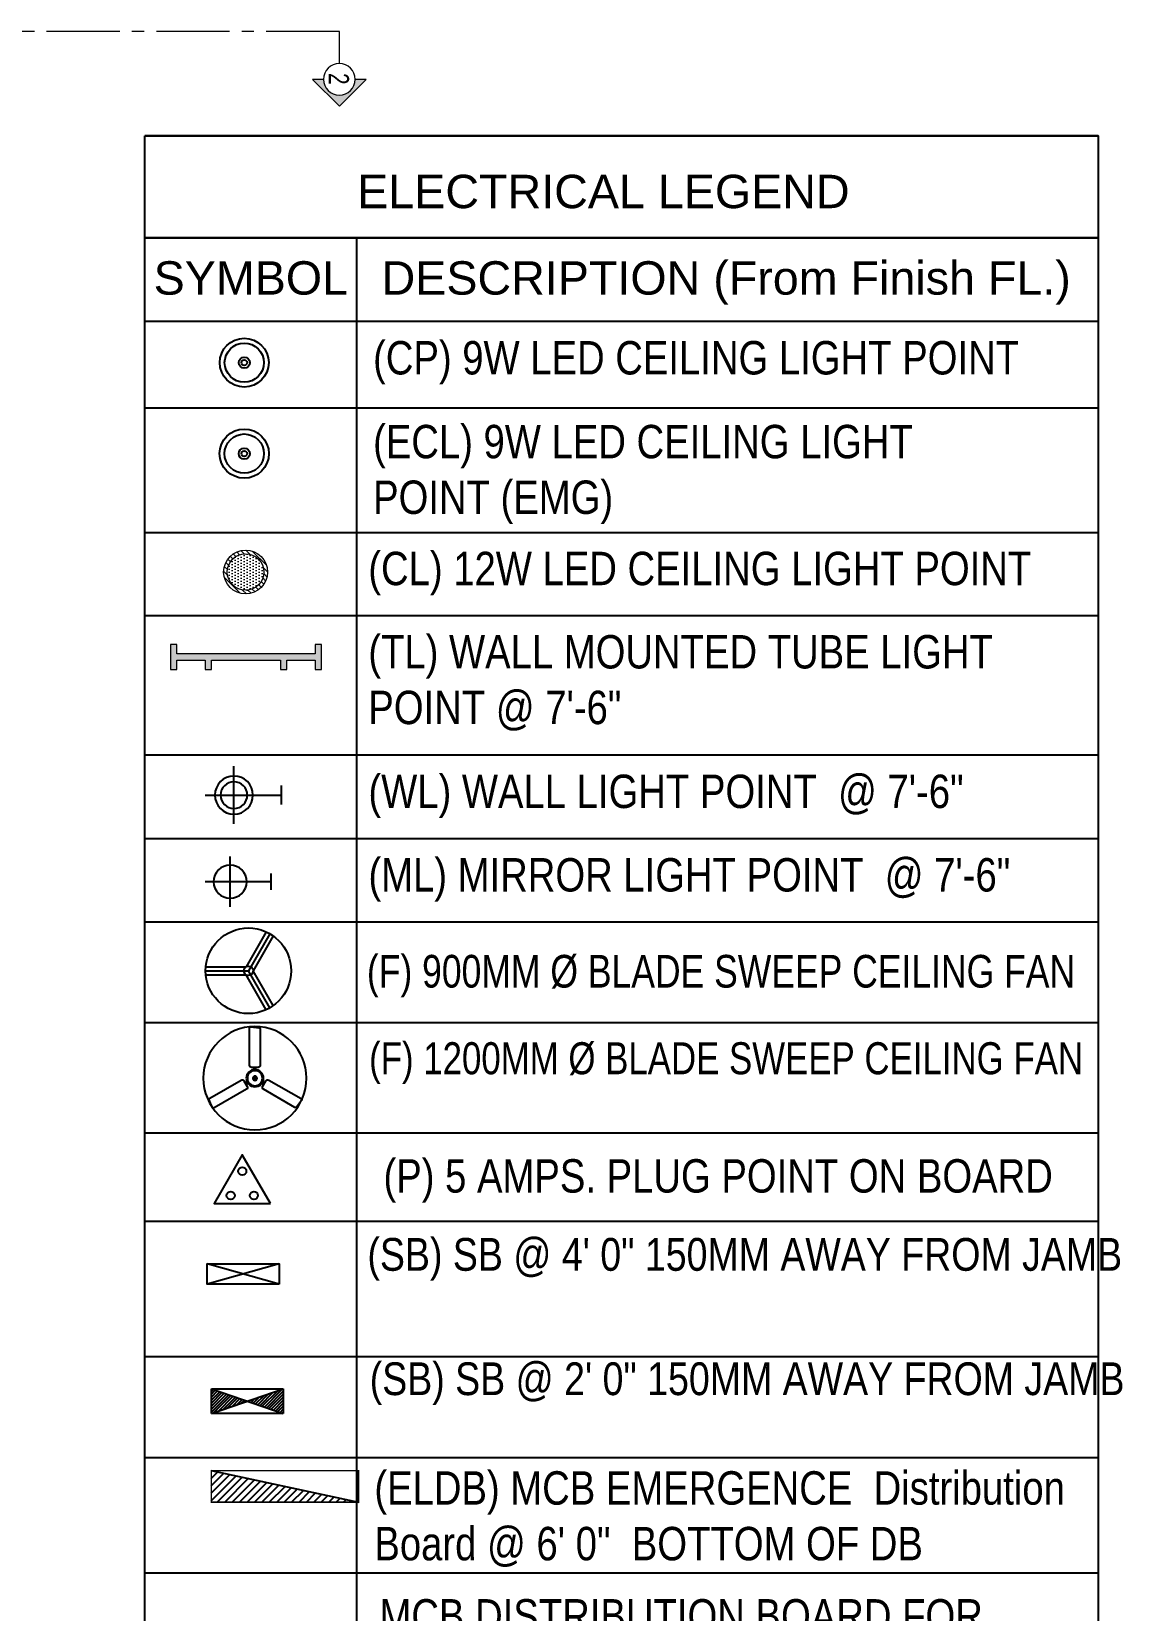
# Model space of a CAD drawing. Header units: inches. Extents: x 822859 to 1009930, y 496782 to 576896.
# Drawn here: x 847831 to 856211, y 533772 to 545902 of the extents above; entities that cross this region are included whole.
import ezdxf
from ezdxf.enums import TextEntityAlignment as Align

# ---------------------------------------------------------------- set-up
doc = ezdxf.new("R2010")
doc.units = ezdxf.units.IN
doc.header["$LTSCALE"] = 750
doc.header["$MEASUREMENT"] = 0
for name, pattern in [('CENTER', [2, 1.25, -0.25, 0.25, -0.25]), ('CENTER2', [1.125, 0.75, -0.125, 0.125, -0.125]), ('HIDDEN', [0.375, 0.25, -0.125])]:
    doc.linetypes.add(name, pattern=pattern)
for name, color, linetype, lineweight in [('1 x 15 W green led dl', 84, 'Continuous', 5), ('PE-02 1x40w wall tube light point', 76, 'Continuous', 5), ('PE-02 1x40w wall tube light point_Emg', 3, 'Continuous', 5), ('SECTION LINE', 14, 'CENTER', 9)]:
    doc.layers.add(name, color=color, linetype=linetype, lineweight=lineweight)
for name, color, linetype in [('CS SHEET', 7, 'Continuous'), ('E-09 cl-02 ceiling light point', 1, 'Continuous'), ('E-09 cl-02 ceiling light point_EMG', 3, 'Continuous'), ('E-18 wall light point', 3, 'Continuous'), ('E-18a wall light point', 6, 'Continuous'), ("E-42 4' fan point", 30, 'Continuous'), ('E-47 switch board', 1, 'Continuous'), ('E-49a SB with 5A plug point', 5, 'Continuous'), ('E-electrical panel', 95, 'Continuous'), ('E-electrical panel_Emg.', 4, 'Continuous'), ('ELE.fan', 30, 'Continuous'), ('PE-E-Electrical Control', 150, 'HIDDEN'), ('Switch Board', 72, 'Continuous')]:
    doc.layers.add(name, color=color, linetype=linetype)
doc.styles.add('125', font='swisscl.ttf', dxfattribs={"height": 125})
doc.styles.add('n', font='arial.ttf', dxfattribs={"width": 0.7})
doc.styles.add('NARROW', font='ARIALN.TTF', dxfattribs={"height": 2.25})

# ---------------------------------------------------------------- blocks, each defined once
blk = doc.blocks.new('section sym.')
h = blk.add_hatch(color=256)
h.dxf.hatch_style = 1
h.paths.add_polyline_path([(-240, 90), (-240, 152.8), (-392.8, 0), (-240, -152.8), (-240, -90, -0.414214), (-330, 0, -0.414214)])
at = {"layer": 'SECTION LINE', "linetype": 'Continuous'}
blk.add_line((-150, 0), (0, 0), dxfattribs=at)
blk.add_lwpolyline([(-240, -90), (-240, -152.8), (-392.8, 0), (-240, 152.8), (-240, 90)], dxfattribs=at)
blk.add_circle((-240, 0), 90, dxfattribs=at)
blk = doc.blocks.new('A$C37e82350')
at = {"layer": 'SECTION LINE', "linetype": 'CENTER2'}
blk.add_lwpolyline([(17359, 15657), (17302, 15657), (17302, -11420), (17346, -11420)], dxfattribs=at)
at = {"layer": 'SECTION LINE', "xscale": -1.347826086956522, "yscale": 1.347826086956522, "zscale": 1.347826086956522}
blk.add_blockref('section sym.', (17346, 15657), dxfattribs=at)
at = {"layer": 'SECTION LINE', "style": '125'}
blk.add_text('2', height=155, dxfattribs=at).set_placement((17665, 15654), align=Align.MIDDLE)
blk = doc.blocks.new('DRHASHGSDG')
at = {"color": 2, "rotation": 270}
blk.add_blockref('A$C37e82350', (3913, 9182), dxfattribs=at)
blk = doc.blocks.new('CL-02')
for radius in [2.33, 1.87, 0.531, 0.265]:
    blk.add_circle((0, 0), radius)
blk = doc.blocks.new('WL-01')
for points in [[(-3.57, 2.18), (-3.57, -2.18)], [(-5.74, 0), (0, 0)], [(0, -0.72), (0, 0.72)]]:
    blk.add_lwpolyline(points)
for radius in [1.44, 1.01]:
    blk.add_circle((-3.57, 0), radius)
blk = doc.blocks.new('WL-03')
for points in [[(0, 0), (0, 5.64)], [(2.14, 3.5), (-2.14, 3.5)], [(0.71, 0), (-0.71, 0)]]:
    blk.add_lwpolyline(points)
blk.add_circle((0, 3.5), 1.42)
blk = doc.blocks.new('SB')
blk.add_lwpolyline([(-2, -0.37), (2, -0.37), (2, 0.75), (-2, 0.75)], close=True)
at = {"flags": 128}
for points in [[(-2, 0.75), (2, -0.37)], [(-2, -0.37), (2, 0.75)]]:
    blk.add_lwpolyline(points, dxfattribs=at)
blk = doc.blocks.new('WTL1')
h = blk.add_hatch(color=8)
h.dxf.hatch_style = 1
h.paths.add_polyline_path([(2.75, 0.75), (2.75, 0), (3.25, 0), (3.25, 0.75), (5.5, 0.75), (5.5, 0), (6, 0), (6, 2), (5.5, 2), (5.5, 1.25), (-5.5, 1.25), (-5.5, 2), (-6, 2), (-6, 0), (-5.5, 0), (-5.5, 0.75), (-3.25, 0.75), (-3.25, 0), (-2.75, 0), (-2.75, 0.75)])
blk.add_lwpolyline([(5.5, 1.25), (-5.5, 1.25), (-5.5, 2), (-6, 2), (-6, 0), (-5.5, 0), (-5.5, 0.75), (-3.25, 0.75), (-3.25, 0), (-2.75, 0), (-2.75, 0.75), (2.75, 0.75), (2.75, 0), (3.25, 0), (3.25, 0.75), (5.5, 0.75), (5.5, 0), (6, 0), (6, 2), (5.5, 2), (5.5, 1.25)])
blk = doc.blocks.new('F12')
at = {"color": 7}
for p, q in [((-0.11, 0.99), (-0.11, 1.25)), ((0.11, 0.99), (0.11, 1.25)), ((-0.92, -0.4), (-1.14, -0.53)), ((-0.8, -0.6), (-1.03, -0.72)), ((0.8, -0.6), (1.03, -0.72)), ((0.92, -0.4), (1.14, -0.53))]:
    blk.add_line(p, q, dxfattribs=at)
for points in [[(-0.38, 1.25), (0.38, 1.25, 0.414214), (0.62, 1.5), (0.62, 5.83, 0.453094), (0.46, 5.98), (-0.49, 5.85, 0.376373), (-0.62, 5.71), (-0.62, 1.5, 0.414214)], [(-0.9, -0.95), (-1.27, -0.3, 0.414214), (-1.61, -0.21), (-5.36, -2.37, 0.453094), (-5.41, -2.6), (-4.82, -3.36, 0.376373), (-4.63, -3.39), (-0.99, -1.29, 0.414214)], [(1.27, -0.3), (0.9, -0.95, 0.414214), (0.99, -1.29), (4.74, -3.46, 0.453094), (4.95, -3.38), (5.32, -2.5, 0.376373), (5.25, -2.31), (1.61, -0.21, 0.414214)]]:
    blk.add_lwpolyline(points, format="xyb", close=True, dxfattribs=at)
for radius in [6, 1, 0.25]:
    blk.add_circle((0, 0), radius)
for radius in [0.875, 0.125]:
    blk.add_circle((0, 0), radius, dxfattribs=at)
blk = doc.blocks.new('P ONB-01')
at = {"ltscale": 0.4}
blk.add_lwpolyline([(1.81, 0), (0, 3.13), (-1.81, 0)], close=True, dxfattribs=at)
for centre in [(0, 2.09), (-0.75, 0.52), (0.75, 0.52)]:
    blk.add_circle(centre, 0.259, dxfattribs=at)
blk = doc.blocks.new('6tyyyy4')
at = {"layer": 'Switch Board'}
h = blk.add_hatch(dxfattribs=at)
h.set_pattern_fill('ANSI31', color=1, scale=2.670621)
h.set_pattern_definition([(45, (-0.07464, -0.58604), (-0.236052, 0.236052), [])])
h.paths.add_polyline_path([(-0.32, -0.54), (5.33, -2.47), (5.33, 1.39)])
h.paths.add_polyline_path([(-5.97, 1.39), (-5.97, -2.47), (-0.32, -0.54)])
at = {"layer": 'Switch Board', "color": 1}
for p, q in [((-5.97, -2.47), (-5.97, 1.39)), ((-5.97, 1.39), (5.33, 1.39)), ((-5.97, 1.39), (5.33, -2.47)), ((5.33, 1.39), (5.33, -2.47)), ((5.33, -2.47), (-5.97, -2.47))]:
    blk.add_line(p, q, dxfattribs=at)
blk.add_lwpolyline([(-5.97, -2.47), (5.33, 1.39)], dxfattribs=at)
blk = doc.blocks.new('A$C793165F9_EMG')
at = {"layer": 'E-09 cl-02 ceiling light point_EMG'}
for major_axis, start_param, end_param in [((-107.7, 107.7), 0.785398, 7.068583), ((86.1, 86.1), 2.356194490192304, 8.639379797371891), ((-24.5, 24.5), 0.785398, 7.068583), ((12.2, 12.2), 2.356194490189839, 8.639379797369426)]:
    blk.add_ellipse((537060.6, -66611.4), major_axis=major_axis, ratio=1, start_param=start_param, end_param=end_param, dxfattribs=at)
blk = doc.blocks.new('42 FAN NEW')
at = {"layer": 'ELE.fan', "color": 5}
for p, q in [((8.72, 19.1), (-1.15, 2)), ((10.5, 18.19), (0, 0)), ((12.18, 17.1), (2.31, 0)), ((-21, 0), (0, 0)), ((-20.9, 2), (-1.15, 2)), ((10.5, -18.19), (0, 0)), ((12.18, -17.1), (2.31, 0)), ((-20.9, -2), (-1.15, -2)), ((8.72, -19.1), (-1.15, -2))]:
    blk.add_line(p, q, dxfattribs=at)
at = {"layer": 'ELE.fan'}
for radius in [21, 2.31]:
    blk.add_circle((0, 0), radius, dxfattribs=at)
blk = doc.blocks.new('E-electrical panel_Emg.')
at = {"layer": 'E-electrical panel_Emg.'}
h = blk.add_hatch(dxfattribs=at)
h.set_pattern_fill('ANSI31', color=256, scale=214.424017)
h.set_pattern_definition([(45, (-208.784, 35.068), (-18.9526, 18.9526), [])])
h.paths.add_polyline_path([(541.7, 35.1), (-208.8, 195.9), (-208.8, 35.1)])
blk.add_line((-208.8, 195.9), (541.7, 35.1), dxfattribs=at)
at = {"layer": 'E-electrical panel_Emg.', "const_width": 7.62}
blk.add_lwpolyline([(-208.8, 195.9), (541.7, 195.9), (541.7, 35.1), (-208.8, 35.1)], close=True, dxfattribs=at)
blk = doc.blocks.new('DLL')
at = {"linetype": 'HIDDEN'}
h = blk.add_hatch(dxfattribs=at)
h.set_pattern_fill('ANSI31', color=256, scale=0.255)
h.set_pattern_definition([(45, (0, 0), (-0.57249, 0.57249), [])])
h.paths.add_polyline_path([(4.64, 0, -1), (-4.64, 0, -1)])
h.paths.add_polyline_path([(-3.87, 0, 1), (3.87, 0, 1)], flags=16)
h = blk.add_hatch(dxfattribs=at)
h.set_pattern_fill('DOTS', color=8, scale=0.4)
h.set_pattern_definition([(0, (0, 0), (0.3175, 0.635), [0, -0.635])])
h.paths.add_polyline_path([(-3.87, 0, 1), (3.87, 0, 1)])
for radius in [4.64, 3.87]:
    blk.add_circle((0, 0), radius)
blk = doc.blocks.new('zw$BD4E')
at = {"layer": 'CS SHEET'}
for p, q in [((20358, 0), (0, 0)), ((0, -53865), (0, 0)), ((0, -2178), (20358, -2178)), ((4531, -53865), (4531, -2178)), ((0, -3960), (20358, -3960)), ((0, -5809), (20358, -5809)), ((0, -8471), (20358, -8471)), ((0, -10241), (20358, -10241)), ((0, -10241), (20358, -10241)), ((0, -13217), (20358, -13217)), ((0, -14999), (20358, -14999)), ((0, -16780), (20358, -16780)), ((0, -18933), (20358, -18933)), ((0, -21287), (20358, -21287)), ((0, -21287), (20358, -21287)), ((0, -23174), (20358, -23174)), ((0, -23174), (20358, -23174)), ((0, -26060), (20358, -26060)), ((0, -26060), (20358, -26060)), ((0, -26060), (20358, -26060)), ((0, -26060), (20358, -26060)), ((0, -28215), (20358, -28215)), ((0, -30679), (20358, -30679))]:
    blk.add_line(p, q, dxfattribs=at)
blk.add_lwpolyline([(0, 0), (20358, 0), (20358, -2178), (0, -2178)], close=True, dxfattribs=at)
blk.add_lwpolyline([(20358, -2178), (20358, -53865)], dxfattribs=at)
at = {"layer": '1 x 15 W green led dl', "xscale": 100.8523480626662, "yscale": 100.8523480626662, "zscale": 100.8523480626662, "rotation": 89.99995316678421}
blk.add_blockref('DLL', (2153, -9313, 0), dxfattribs=at)
at = {"layer": 'E-09 cl-02 ceiling light point', "xscale": 224.0425400429477, "yscale": 224.0425400429477, "zscale": 284.5340258558131}
blk.add_blockref('CL-02', (2126, -4843), dxfattribs=at)
at = {"layer": 'E-18 wall light point', "color": 1, "xscale": -282.6537340672904, "yscale": 282.6537340672904, "zscale": 358.9702422670609, "rotation": 180.0000000000359}
blk.add_blockref('WL-01', (2914, -14076), dxfattribs=at)
at = {"layer": 'E-18a wall light point', "xscale": -249.6194499805211, "yscale": 249.6194499805211, "zscale": 249.6194499805211, "rotation": 90.00000000003568}
blk.add_blockref('WL-03', (2699, -15924), dxfattribs=at)
at = {"layer": "E-42 4' fan point", "xscale": -183.6862014772598, "yscale": 183.6862014772598, "zscale": 183.6862014772598}
blk.add_blockref('F12', (2353, -20120), dxfattribs=at)
at = {"layer": 'E-47 switch board', "xscale": -383.60847789606, "yscale": 383.60847789606, "zscale": 383.60847789606}
blk.add_blockref('SB', (2101, -24372), dxfattribs=at)
at = {"layer": 'E-49a SB with 5A plug point', "xscale": 331.0792025283953, "yscale": 331.0792025283953, "zscale": 331.0792025283953}
blk.add_blockref('P ONB-01', (2084, -22795), dxfattribs=at)
at = {"layer": 'E-electrical panel', "xscale": 4.185969332362384, "yscale": 4.185969332362384, "zscale": 4.185969332362384}
blk.add_blockref('E-electrical panel_Emg.', (2296, -29317), dxfattribs=at)
at = {"layer": 'ELE.fan', "xscale": 43.49656581890149, "yscale": 43.49656581890149, "zscale": 43.49656581890149}
blk.add_blockref('42 FAN NEW', (2214, -17826), dxfattribs=at)
at = {"layer": 'PE-02 1x40w wall tube light point', "xscale": 268.6450950936859, "yscale": 268.6450950936859, "zscale": 268.6450950936859}
blk.add_blockref('WTL1', (2164, -11396), dxfattribs=at)
at = {"layer": 'PE-02 1x40w wall tube light point_Emg', "xscale": 3.448493049720915, "yscale": 3.448493049720915, "zscale": 3.448493049720915}
blk.add_blockref('A$C793165F9_EMG', (-1849924, 222923), dxfattribs=at)
at = {"layer": 'Switch Board', "lineweight": -2, "xscale": 135.7906116447186, "yscale": 135.7906116447186, "zscale": 135.7906116447186}
blk.add_blockref('6tyyyy4', (2234, -26941), dxfattribs=at)
at = {"layer": 'CS SHEET', "style": 'n'}
blk.add_text('ELECTRICAL LEGEND', height=712.78, dxfattribs=at).set_placement((4537, -1545))
for s, height, p in [('SYMBOL', 712.8, (2266, -3391)), ('DESCRIPTION (From Finish FL.)', 712.78, (12414, -3391))]:
    blk.add_text(s, height=height, dxfattribs=at).set_placement(p, align=Align.CENTER)
at = {"layer": 'CS SHEET', "ltscale": 50, "attachment_point": 1, "style": 'NARROW'}
for s, insert, char_height, width in [('(CP) 9W LED CEILING LIGHT POINT', (4876, -4382), 712.72, 14693.29), ('(ECL) 9W LED CEILING LIGHT POINT (EMG)', (4876, -6172), 712.72, 14164.66), ('(CL) 12W LED CEILING LIGHT POINT', (4774, -8881), 712.72, 14736.39), ('(TL) WALL MOUNTED TUBE LIGHT POINT @ 7\'-6" ', (4774, -10659), 712.72, 14388.4), ('(WL) WALL LIGHT POINT  @ 7\'-6" ', (4777, -13639), 712.72, 12984.37), ('(ML) MIRROR LIGHT POINT  @ 7\'-6"', (4777, -15421), 712.72, 13685.05), ('{\\W0.95;(F) 900MM %%C BLADE SWEEP CEILING FAN}', (4744, -17488), 696.49, 16035.78), ('{\\W0.95;(F) 1200MM %%C BLADE SWEEP CEILING FAN}', (4791, -19352), 683.09, 16841.04), ('(P) 5 AMPS. PLUG POINT ON BOARD', (5098, -21849), 712.72, 14762.41), ('(SB) SB @ 4\' 0" 150MM AWAY FROM JAMB', (4755, -23531), 699.07, 15219.24), ('(SB) SB @ 2\' 0" 150MM AWAY FROM JAMB', (4804, -26186), 699.07, 15219.24), ('(ELDB) MCB EMERGENCE  Distribution Board @ 6\' 0"  BOTTOM OF DB ', (4903, -28511), 712.72, 15458.32), ('MCB DISTRIBUTION BOARD FOR LIGHTING @ 6\' 0"  BOTTOM OF DB ', (5013, -31241), 712.72, 14539.25)]:
    blk.add_mtext(s, dxfattribs=dict(at, insert=insert, char_height=char_height, width=width))

msp = doc.modelspace()

# ---------------------------------------------------------------- block references
at = {"layer": 'CS SHEET', "color": 2}
msp.add_blockref('DRHASHGSDG', (830626, 554022), dxfattribs=at)
at = {"layer": 'PE-E-Electrical Control', "xscale": 0.359867093050368, "yscale": 0.359867093050368, "zscale": 0.359867093050368}
msp.add_blockref('zw$BD4E', (848700, 545101), dxfattribs=at)

doc.saveas('drawing.dxf')
